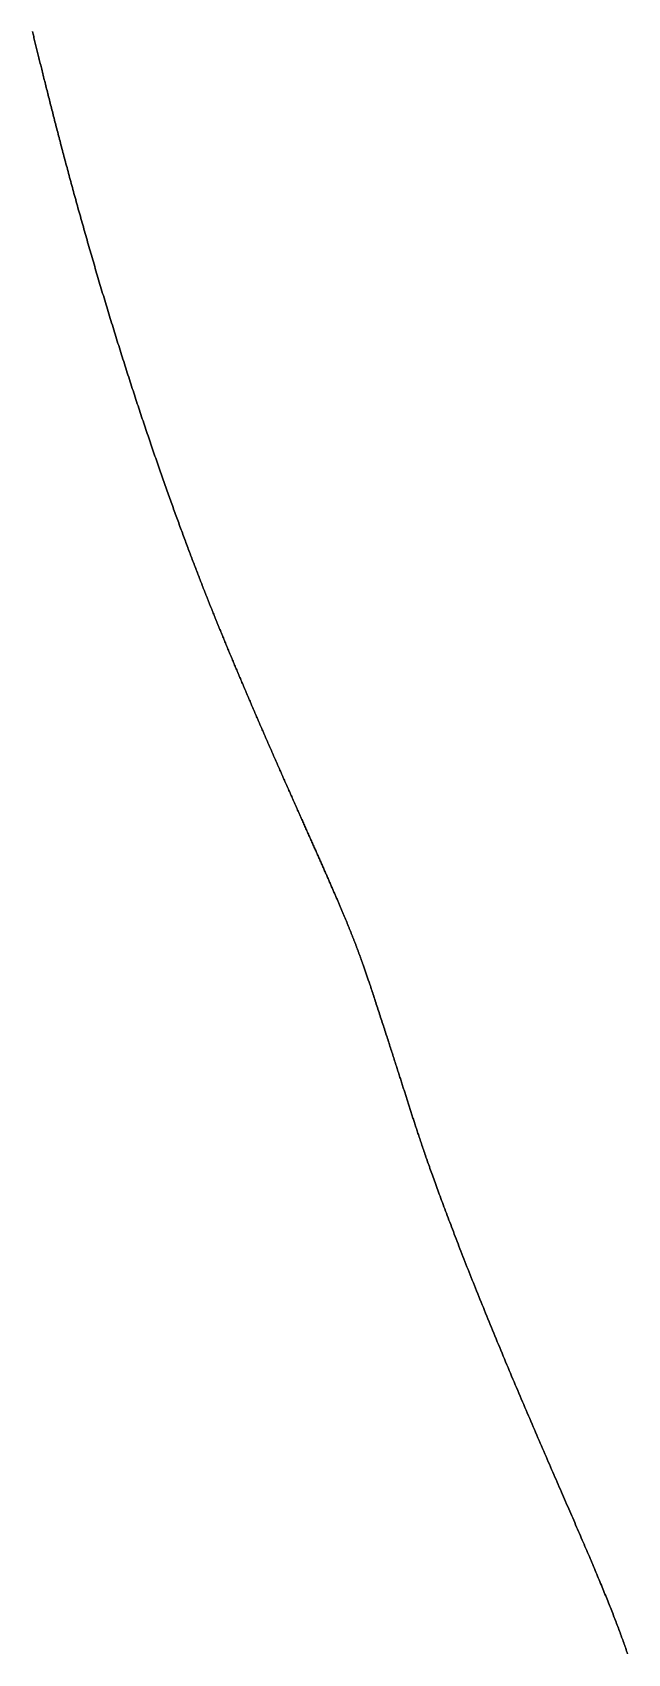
# Model space of a CAD drawing. Header units: inches. Extents: x 130170 to 284068, y 377793 to 804530.
# Drawn here: x 253742.8 to 253768.7, y 737778.6 to 737849.1 of the extents above; entities that cross this region are included whole.
import ezdxf

# ---------------------------------------------------------------- set-up
doc = ezdxf.new("R2010")
doc.units = ezdxf.units.IN
doc.header["$MEASUREMENT"] = 0
doc.layers.add('muni_il', color=7, linetype='Continuous')

msp = doc.modelspace()

# ---------------------------------------------------------------- linework, layer by layer
at = {"layer": 'muni_il'}
for points in [[(253742.824, 737849.151), (253742.837, 737849.096), (253742.851, 737849.041), (253742.865, 737848.986), (253742.878, 737848.93), (253742.892, 737848.874), (253742.906, 737848.818), (253742.92, 737848.761), (253742.934, 737848.705), (253742.948, 737848.648), (253742.962, 737848.591), (253742.976, 737848.533), (253742.99, 737848.475), (253743.004, 737848.417), (253743.019, 737848.358), (253743.033, 737848.299), (253743.048, 737848.24), (253743.062, 737848.181), (253743.077, 737848.121), (253743.092, 737848.061), (253743.107, 737848.001), (253743.122, 737847.94), (253743.137, 737847.879), (253743.152, 737847.818), (253743.167, 737847.756), (253743.183, 737847.694), (253743.198, 737847.631), (253743.214, 737847.569), (253743.229, 737847.506), (253743.245, 737847.442), (253743.261, 737847.379), (253743.276, 737847.315), (253743.293, 737847.25), (253743.309, 737847.185), (253743.325, 737847.12), (253743.341, 737847.055), (253743.357, 737846.989), (253743.374, 737846.923), (253743.391, 737846.857), (253743.407, 737846.79), (253743.424, 737846.722), (253743.441, 737846.655), (253743.458, 737846.587), (253743.475, 737846.519), (253743.492, 737846.45), (253743.51, 737846.381), (253743.527, 737846.311), (253743.545, 737846.242), (253743.562, 737846.172), (253743.58, 737846.101), (253743.598, 737846.03), (253743.616, 737845.959), (253743.634, 737845.887), (253743.653, 737845.815), (253743.671, 737845.743), (253743.69, 737845.67), (253743.708, 737845.597), (253743.727, 737845.524), (253743.746, 737845.45), (253743.765, 737845.376), (253743.784, 737845.301), (253743.803, 737845.226), (253743.823, 737845.151), (253743.842, 737845.075), (253743.862, 737844.999), (253743.882, 737844.922), (253743.902, 737844.846), (253743.922, 737844.768), (253743.942, 737844.691), (253743.962, 737844.613), (253743.982, 737844.535), (253744.003, 737844.456), (253744.024, 737844.377), (253744.044, 737844.297), (253744.065, 737844.217), (253744.086, 737844.137), (253744.107, 737844.057), (253744.129, 737843.976), (253744.15, 737843.895), (253744.172, 737843.813), (253744.194, 737843.731), (253744.215, 737843.649), (253744.237, 737843.566), (253744.259, 737843.483), (253744.282, 737843.399), (253744.304, 737843.316), (253744.327, 737843.231), (253744.349, 737843.147), (253744.372, 737843.062), (253744.395, 737842.977), (253744.418, 737842.891), (253744.441, 737842.805), (253744.464, 737842.719), (253744.488, 737842.633), (253744.511, 737842.546), (253744.535, 737842.459), (253744.559, 737842.371), (253744.583, 737842.283), (253744.607, 737842.195), (253744.631, 737842.107), (253744.656, 737842.018), (253744.68, 737841.929), (253744.705, 737841.839), (253744.73, 737841.749), (253744.754, 737841.659), (253744.78, 737841.569), (253744.805, 737841.478), (253744.83, 737841.387), (253744.855, 737841.296), (253744.881, 737841.205), (253744.907, 737841.113), (253744.932, 737841.021), (253744.958, 737840.929), (253744.984, 737840.836), (253745.011, 737840.743), (253745.037, 737840.65), (253745.063, 737840.557), (253745.09, 737840.463), (253745.116, 737840.369), (253745.143, 737840.275), (253745.17, 737840.181), (253745.197, 737840.086), (253745.224, 737839.991), (253745.251, 737839.897), (253745.279, 737839.801), (253745.306, 737839.706), (253745.334, 737839.61), (253745.362, 737839.514), (253745.389, 737839.419), (253745.417, 737839.322), (253745.445, 737839.226), (253745.473, 737839.129), (253745.502, 737839.033), (253745.53, 737838.936), (253745.558, 737838.839), (253745.587, 737838.741), (253745.616, 737838.644), (253745.644, 737838.547), (253745.673, 737838.449), (253745.702, 737838.351), (253745.731, 737838.253), (253745.76, 737838.155), (253745.789, 737838.057), (253745.819, 737837.959), (253745.848, 737837.861), (253745.877, 737837.762), (253745.907, 737837.664), (253745.937, 737837.565), (253745.966, 737837.466), (253745.996, 737837.368), (253746.026, 737837.269), (253746.056, 737837.17), (253746.086, 737837.071), (253746.116, 737836.972), (253746.146, 737836.873), (253746.176, 737836.774), (253746.207, 737836.675), (253746.237, 737836.576), (253746.267, 737836.477), (253746.298, 737836.378), (253746.328, 737836.279), (253746.359, 737836.18), (253746.389, 737836.081), (253746.42, 737835.982), (253746.451, 737835.883), (253746.482, 737835.785), (253746.512, 737835.686), (253746.543, 737835.587), (253746.574, 737835.488), (253746.605, 737835.389), (253746.636, 737835.291), (253746.667, 737835.192), (253746.698, 737835.094), (253746.729, 737834.996), (253746.76, 737834.897), (253746.791, 737834.799), (253746.822, 737834.701), (253746.854, 737834.603), (253746.885, 737834.505), (253746.916, 737834.408), (253746.947, 737834.31), (253746.978, 737834.213), (253747.01, 737834.116), (253747.041, 737834.019), (253747.072, 737833.922), (253747.103, 737833.825), (253747.135, 737833.728), (253747.166, 737833.632), (253747.197, 737833.536), (253747.228, 737833.44), (253747.26, 737833.344), (253747.291, 737833.249), (253747.322, 737833.153), (253747.353, 737833.058), (253747.384, 737832.963), (253747.416, 737832.869), (253747.447, 737832.774), (253747.478, 737832.68), (253747.509, 737832.586), (253747.54, 737832.492), (253747.571, 737832.399), (253747.602, 737832.306), (253747.633, 737832.213), (253747.664, 737832.12), (253747.695, 737832.028), (253747.726, 737831.936), (253747.756, 737831.844), (253747.787, 737831.753), (253747.818, 737831.661), (253747.849, 737831.57), (253747.879, 737831.48), (253747.91, 737831.39), (253747.94, 737831.3), (253747.971, 737831.21), (253748.001, 737831.121), (253748.032, 737831.032), (253748.062, 737830.943), (253748.092, 737830.855), (253748.122, 737830.767), (253748.152, 737830.68), (253748.183, 737830.592), (253748.213, 737830.505), (253748.242, 737830.419), (253748.272, 737830.333), (253748.302, 737830.247), (253748.332, 737830.161), (253748.361, 737830.076), (253748.391, 737829.992), (253748.42, 737829.907), (253748.45, 737829.823), (253748.479, 737829.74), (253748.508, 737829.656), (253748.537, 737829.573), (253748.566, 737829.491), (253748.595, 737829.409), (253748.624, 737829.327), (253748.653, 737829.246), (253748.682, 737829.165), (253748.71, 737829.085), (253748.739, 737829.004), (253748.767, 737828.925), (253748.796, 737828.845), (253748.824, 737828.766), (253748.852, 737828.688), (253748.88, 737828.61), (253748.908, 737828.532), (253748.936, 737828.455), (253748.964, 737828.378), (253748.991, 737828.301), (253749.019, 737828.225), (253749.046, 737828.149), (253749.074, 737828.074), (253749.101, 737827.999), (253749.128, 737827.924), (253749.155, 737827.85), (253749.182, 737827.776), (253749.209, 737827.703), (253749.236, 737827.63), (253749.263, 737827.557), (253749.289, 737827.485), (253749.316, 737827.413), (253749.342, 737827.342), (253749.368, 737827.271), (253749.395, 737827.2), (253749.421, 737827.13), (253749.447, 737827.06), (253749.473, 737826.99), (253749.498, 737826.921), (253749.524, 737826.852), (253749.55, 737826.784), (253749.575, 737826.716), (253749.601, 737826.648), (253749.626, 737826.581), (253749.651, 737826.514), (253749.677, 737826.447), (253749.702, 737826.381), (253749.727, 737826.315), (253749.751, 737826.249), (253749.776, 737826.184), (253749.801, 737826.119), (253749.826, 737826.055), (253749.85, 737825.99), (253749.874, 737825.926), (253749.899, 737825.863), (253749.923, 737825.8), (253749.947, 737825.737), (253749.971, 737825.674), (253749.995, 737825.612), (253750.019, 737825.55), (253750.043, 737825.488), (253750.067, 737825.426), (253750.09, 737825.365), (253750.114, 737825.304), (253750.138, 737825.244), (253750.161, 737825.183), (253750.184, 737825.123), (253750.208, 737825.063), (253750.231, 737825.004), (253750.254, 737824.945), (253750.277, 737824.886), (253750.301, 737824.827), (253750.324, 737824.768), (253750.347, 737824.71), (253750.369, 737824.652), (253750.392, 737824.594), (253750.415, 737824.536), (253750.438, 737824.479), (253750.46, 737824.421), (253750.483, 737824.364), (253750.506, 737824.308), (253750.528, 737824.251), (253750.551, 737824.194), (253750.573, 737824.138), (253750.596, 737824.082), (253750.618, 737824.026), (253750.64, 737823.97), (253750.663, 737823.915), (253750.685, 737823.859), (253750.707, 737823.804), (253750.729, 737823.749), (253750.752, 737823.694), (253750.774, 737823.639), (253750.796, 737823.584), (253750.818, 737823.529), (253750.84, 737823.475), (253750.862, 737823.42), (253750.884, 737823.366), (253750.906, 737823.312), (253750.928, 737823.258), (253750.95, 737823.204), (253750.972, 737823.15), (253750.994, 737823.096), (253751.016, 737823.042), (253751.038, 737822.988), (253751.06, 737822.934), (253751.082, 737822.881), (253751.104, 737822.827), (253751.126, 737822.774), (253751.148, 737822.72), (253751.17, 737822.667), (253751.192, 737822.613), (253751.214, 737822.56), (253751.236, 737822.507), (253751.258, 737822.453), (253751.28, 737822.4), (253751.303, 737822.347), (253751.325, 737822.293), (253751.347, 737822.24), (253751.369, 737822.187), (253751.391, 737822.133), (253751.413, 737822.08), (253751.435, 737822.027), (253751.458, 737821.973), (253751.48, 737821.92), (253751.502, 737821.867), (253751.525, 737821.813), (253751.547, 737821.76), (253751.569, 737821.706), (253751.592, 737821.653), (253751.614, 737821.599), (253751.637, 737821.546), (253751.659, 737821.492), (253751.682, 737821.438), (253751.704, 737821.385), (253751.727, 737821.331), (253751.75, 737821.277), (253751.772, 737821.223), (253751.795, 737821.169), (253751.818, 737821.115), (253751.841, 737821.061), (253751.864, 737821.007), (253751.887, 737820.953), (253751.91, 737820.899), (253751.933, 737820.844), (253751.956, 737820.79), (253751.979, 737820.736), (253752.002, 737820.681), (253752.025, 737820.626), (253752.048, 737820.572), (253752.072, 737820.517), (253752.095, 737820.462), (253752.118, 737820.407), (253752.142, 737820.352), (253752.165, 737820.297), (253752.189, 737820.242), (253752.213, 737820.187), (253752.236, 737820.132), (253752.26, 737820.077), (253752.284, 737820.021), (253752.307, 737819.966), (253752.331, 737819.91), (253752.355, 737819.855), (253752.379, 737819.799), (253752.403, 737819.743), (253752.427, 737819.687), (253752.451, 737819.632), (253752.475, 737819.576), (253752.499, 737819.52), (253752.523, 737819.464), (253752.548, 737819.407), (253752.572, 737819.351), (253752.596, 737819.295), (253752.62, 737819.239), (253752.645, 737819.182), (253752.669, 737819.126), (253752.694, 737819.069), (253752.718, 737819.013), (253752.742, 737818.956), (253752.767, 737818.9), (253752.792, 737818.843), (253752.816, 737818.787), (253752.841, 737818.73), (253752.865, 737818.673), (253752.89, 737818.616), (253752.915, 737818.56), (253752.939, 737818.503), (253752.964, 737818.446), (253752.989, 737818.389), (253753.014, 737818.333), (253753.038, 737818.276), (253753.063, 737818.219), (253753.088, 737818.162), (253753.113, 737818.105), (253753.138, 737818.048), (253753.162, 737817.992), (253753.187, 737817.935), (253753.212, 737817.878), (253753.237, 737817.821), (253753.262, 737817.765), (253753.287, 737817.708), (253753.311, 737817.651), (253753.336, 737817.595), (253753.361, 737817.538), (253753.386, 737817.481), (253753.411, 737817.425), (253753.435, 737817.368), (253753.46, 737817.312), (253753.485, 737817.255), (253753.51, 737817.199), (253753.535, 737817.143), (253753.559, 737817.087), (253753.584, 737817.031), (253753.609, 737816.975), (253753.633, 737816.919), (253753.658, 737816.863), (253753.683, 737816.807), (253753.707, 737816.751), (253753.732, 737816.696), (253753.756, 737816.64), (253753.781, 737816.585), (253753.805, 737816.529), (253753.829, 737816.474), (253753.854, 737816.419), (253753.878, 737816.364), (253753.902, 737816.309), (253753.927, 737816.254), (253753.951, 737816.2), (253753.975, 737816.145), (253753.999, 737816.091), (253754.023, 737816.037), (253754.047, 737815.983), (253754.071, 737815.929), (253754.095, 737815.875), (253754.119, 737815.821), (253754.143, 737815.768), (253754.166, 737815.714), (253754.19, 737815.661), (253754.214, 737815.608), (253754.237, 737815.555), (253754.261, 737815.502), (253754.284, 737815.449), (253754.307, 737815.397), (253754.331, 737815.344), (253754.354, 737815.292), (253754.377, 737815.24), (253754.4, 737815.188), (253754.423, 737815.137), (253754.446, 737815.085), (253754.469, 737815.034), (253754.492, 737814.983), (253754.514, 737814.932), (253754.537, 737814.881), (253754.56, 737814.83), (253754.582, 737814.78), (253754.605, 737814.729), (253754.627, 737814.679), (253754.649, 737814.629), (253754.671, 737814.579), (253754.693, 737814.53), (253754.715, 737814.48), (253754.737, 737814.431), (253754.759, 737814.382), (253754.781, 737814.333), (253754.803, 737814.284), (253754.824, 737814.236), (253754.846, 737814.187), (253754.867, 737814.139), (253754.889, 737814.091), (253754.91, 737814.043), (253754.931, 737813.996), (253754.953, 737813.948), (253754.974, 737813.901), (253754.995, 737813.854), (253755.015, 737813.807), (253755.036, 737813.76), (253755.057, 737813.714), (253755.078, 737813.667), (253755.098, 737813.621), (253755.119, 737813.575), (253755.139, 737813.529), (253755.159, 737813.484), (253755.179, 737813.438), (253755.2, 737813.393), (253755.22, 737813.348), (253755.24, 737813.303), (253755.26, 737813.258), (253755.279, 737813.213), (253755.299, 737813.169), (253755.319, 737813.125), (253755.338, 737813.081), (253755.358, 737813.037), (253755.377, 737812.993), (253755.396, 737812.949), (253755.416, 737812.906), (253755.435, 737812.863), (253755.454, 737812.82), (253755.473, 737812.777), (253755.492, 737812.734), (253755.51, 737812.692), (253755.529, 737812.649), (253755.548, 737812.607), (253755.566, 737812.565), (253755.585, 737812.523), (253755.603, 737812.481), (253755.621, 737812.44), (253755.64, 737812.398), (253755.658, 737812.357), (253755.676, 737812.316), (253755.694, 737812.275), (253755.712, 737812.235), (253755.729, 737812.194), (253755.747, 737812.154), (253755.765, 737812.114), (253755.782, 737812.074), (253755.799, 737812.034), (253755.817, 737811.994), (253755.834, 737811.955), (253755.851, 737811.915), (253755.868, 737811.876), (253755.885, 737811.837), (253755.902, 737811.798), (253755.919, 737811.76), (253755.935, 737811.721), (253755.952, 737811.683), (253755.969, 737811.645), (253755.985, 737811.607), (253756.001, 737811.569), (253756.018, 737811.532), (253756.034, 737811.494), (253756.05, 737811.457), (253756.066, 737811.42), (253756.082, 737811.383), (253756.097, 737811.346), (253756.113, 737811.31), (253756.128, 737811.273), (253756.144, 737811.237), (253756.159, 737811.201), (253756.175, 737811.165), (253756.19, 737811.129), (253756.205, 737811.094), (253756.22, 737811.059), (253756.235, 737811.023), (253756.25, 737810.989), (253756.265, 737810.954), (253756.279, 737810.919), (253756.294, 737810.885), (253756.308, 737810.85), (253756.322, 737810.816), (253756.337, 737810.782), (253756.351, 737810.749), (253756.365, 737810.715), (253756.379, 737810.682), (253756.393, 737810.648), (253756.407, 737810.615), (253756.42, 737810.582), (253756.434, 737810.55), (253756.447, 737810.517), (253756.461, 737810.485), (253756.474, 737810.453), (253756.487, 737810.42), (253756.501, 737810.389), (253756.514, 737810.357), (253756.527, 737810.325), (253756.539, 737810.294), (253756.552, 737810.262), (253756.565, 737810.231), (253756.578, 737810.2), (253756.59, 737810.169), (253756.602, 737810.139), (253756.615, 737810.108), (253756.627, 737810.078), (253756.639, 737810.047), (253756.651, 737810.017), (253756.663, 737809.987), (253756.675, 737809.958), (253756.687, 737809.928), (253756.699, 737809.898), (253756.711, 737809.869), (253756.722, 737809.839), (253756.734, 737809.81), (253756.745, 737809.781), (253756.757, 737809.752), (253756.768, 737809.723), (253756.779, 737809.694), (253756.791, 737809.666), (253756.802, 737809.637), (253756.813, 737809.609), (253756.824, 737809.58), (253756.835, 737809.552), (253756.846, 737809.524), (253756.856, 737809.496), (253756.867, 737809.468), (253756.878, 737809.439), (253756.889, 737809.412), (253756.899, 737809.384), (253756.91, 737809.356), (253756.92, 737809.328), (253756.931, 737809.301), (253756.941, 737809.273), (253756.951, 737809.246), (253756.962, 737809.218), (253756.972, 737809.191), (253756.982, 737809.164), (253756.992, 737809.136), (253757.002, 737809.109), (253757.012, 737809.082), (253757.022, 737809.055), (253757.032, 737809.028), (253757.042, 737809), (253757.052, 737808.973), (253757.062, 737808.946), (253757.072, 737808.919), (253757.082, 737808.892), (253757.092, 737808.864), (253757.102, 737808.837), (253757.112, 737808.81), (253757.122, 737808.783), (253757.131, 737808.755), (253757.141, 737808.728), (253757.151, 737808.7), (253757.161, 737808.672), (253757.171, 737808.644), (253757.181, 737808.616), (253757.191, 737808.588), (253757.201, 737808.56), (253757.427, 737807.91), (253757.46, 737807.808), (253757.478, 737807.755), (253757.497, 737807.699), (253757.516, 737807.641), (253757.535, 737807.583), (253757.555, 737807.522), (253757.576, 737807.46), (253757.597, 737807.396), (253757.618, 737807.332), (253757.64, 737807.266), (253757.662, 737807.199), (253757.684, 737807.131), (253757.707, 737807.062), (253757.729, 737806.993), (253757.752, 737806.923), (253757.776, 737806.852), (253757.799, 737806.781), (253757.822, 737806.709), (253757.846, 737806.637), (253757.869, 737806.565), (253757.893, 737806.493), (253757.916, 737806.42), (253757.94, 737806.347), (253757.964, 737806.275), (253757.987, 737806.202), (253758.011, 737806.13), (253758.034, 737806.057), (253758.057, 737805.985), (253758.081, 737805.913), (253758.104, 737805.842), (253758.127, 737805.771), (253758.15, 737805.7), (253758.173, 737805.629), (253758.195, 737805.559), (253758.218, 737805.489), (253758.24, 737805.42), (253758.262, 737805.352), (253758.284, 737805.283), (253758.306, 737805.216), (253758.328, 737805.149), (253758.349, 737805.082), (253758.37, 737805.016), (253758.391, 737804.951), (253758.412, 737804.886), (253758.433, 737804.822), (253758.453, 737804.759), (253758.474, 737804.696), (253758.494, 737804.634), (253758.513, 737804.572), (253758.533, 737804.511), (253758.552, 737804.45), (253758.572, 737804.391), (253758.591, 737804.331), (253758.609, 737804.273), (253758.628, 737804.215), (253758.646, 737804.157), (253758.665, 737804.1), (253758.683, 737804.044), (253758.7, 737803.988), (253758.718, 737803.933), (253758.736, 737803.879), (253758.753, 737803.824), (253758.77, 737803.771), (253758.787, 737803.718), (253758.804, 737803.665), (253758.82, 737803.613), (253758.837, 737803.561), (253758.853, 737803.51), (253758.869, 737803.459), (253758.885, 737803.409), (253758.901, 737803.359), (253758.917, 737803.309), (253758.933, 737803.26), (253758.948, 737803.211), (253758.964, 737803.163), (253758.979, 737803.114), (253758.994, 737803.066), (253759.009, 737803.019), (253759.025, 737802.971), (253759.04, 737802.924), (253759.054, 737802.876), (253759.07, 737802.829), (253759.084, 737802.783), (253759.099, 737802.736), (253759.114, 737802.69), (253759.129, 737802.643), (253759.144, 737802.597), (253759.158, 737802.55), (253759.173, 737802.504), (253759.188, 737802.458), (253759.203, 737802.411), (253759.217, 737802.365), (253759.232, 737802.318), (253759.247, 737802.272), (253759.262, 737802.225), (253759.277, 737802.178), (253759.292, 737802.131), (253759.307, 737802.084), (253759.323, 737802.036), (253759.338, 737801.989), (253759.354, 737801.941), (253759.369, 737801.892), (253759.385, 737801.844), (253759.401, 737801.795), (253759.417, 737801.746), (253759.433, 737801.696), (253759.449, 737801.646), (253759.466, 737801.595), (253759.482, 737801.545), (253759.499, 737801.493), (253759.516, 737801.441), (253759.533, 737801.389), (253759.551, 737801.336), (253759.569, 737801.282), (253759.587, 737801.228), (253759.605, 737801.174), (253759.623, 737801.118), (253759.642, 737801.062), (253759.661, 737801.006), (253759.68, 737800.948), (253759.7, 737800.89), (253759.719, 737800.832), (253759.739, 737800.772), (253759.76, 737800.712), (253759.781, 737800.651), (253759.802, 737800.589), (253759.823, 737800.527), (253759.845, 737800.463), (253759.867, 737800.399), (253759.889, 737800.334), (253759.912, 737800.268), (253759.935, 737800.201), (253759.959, 737800.134), (253759.983, 737800.065), (253760.007, 737799.996), (253760.032, 737799.925), (253760.057, 737799.854), (253760.082, 737799.782), (253760.108, 737799.708), (253760.134, 737799.634), (253760.161, 737799.559), (253760.188, 737799.483), (253760.216, 737799.406), (253760.244, 737799.328), (253760.272, 737799.249), (253760.301, 737799.169), (253760.33, 737799.088), (253760.36, 737799.006), (253760.39, 737798.923), (253760.42, 737798.839), (253760.451, 737798.754), (253760.483, 737798.668), (253760.515, 737798.581), (253760.547, 737798.493), (253760.58, 737798.404), (253760.613, 737798.314), (253760.647, 737798.223), (253760.681, 737798.132), (253760.715, 737798.039), (253760.75, 737797.945), (253760.786, 737797.85), (253760.822, 737797.754), (253760.858, 737797.658), (253760.895, 737797.56), (253760.932, 737797.461), (253760.97, 737797.362), (253761.008, 737797.261), (253761.046, 737797.16), (253761.085, 737797.058), (253761.125, 737796.955), (253761.165, 737796.851), (253761.205, 737796.746), (253761.245, 737796.64), (253761.286, 737796.534), (253761.328, 737796.427), (253761.37, 737796.319), (253761.412, 737796.21), (253761.455, 737796.1), (253761.498, 737795.99), (253761.541, 737795.878), (253761.585, 737795.767), (253761.629, 737795.654), (253761.673, 737795.541), (253761.718, 737795.427), (253761.763, 737795.312), (253761.809, 737795.197), (253761.855, 737795.081), (253761.901, 737794.965), (253761.948, 737794.848), (253761.994, 737794.73), (253762.042, 737794.612), (253762.089, 737794.494), (253762.137, 737794.374), (253762.185, 737794.255), (253762.233, 737794.135), (253762.282, 737794.014), (253762.33, 737793.893), (253762.379, 737793.772), (253762.429, 737793.65), (253762.478, 737793.528), (253762.528, 737793.406), (253762.578, 737793.283), (253762.628, 737793.16), (253762.678, 737793.037), (253762.729, 737792.913), (253762.78, 737792.79), (253762.831, 737792.666), (253762.882, 737792.542), (253762.933, 737792.417), (253762.984, 737792.293), (253763.036, 737792.168), (253763.087, 737792.044), (253763.139, 737791.919), (253763.191, 737791.794), (253763.243, 737791.669), (253763.295, 737791.544), (253763.347, 737791.419), (253763.399, 737791.294), (253763.451, 737791.169), (253763.503, 737791.044), (253763.556, 737790.92), (253763.608, 737790.795), (253763.66, 737790.67), (253763.713, 737790.546), (253763.765, 737790.422), (253763.818, 737790.297), (253763.87, 737790.173), (253763.922, 737790.05), (253763.975, 737789.926), (253764.027, 737789.803), (253764.079, 737789.68), (253764.132, 737789.557), (253764.184, 737789.434), (253764.236, 737789.312), (253764.288, 737789.19), (253764.34, 737789.069), (253764.391, 737788.947), (253764.443, 737788.827), (253764.495, 737788.706), (253764.546, 737788.586), (253764.598, 737788.466), (253764.649, 737788.347), (253764.7, 737788.228), (253764.751, 737788.109), (253764.802, 737787.991), (253764.853, 737787.874), (253764.903, 737787.756), (253764.953, 737787.64), (253765.003, 737787.524), (253765.054, 737787.408), (253765.103, 737787.293), (253765.153, 737787.178), (253765.202, 737787.064), (253765.251, 737786.951), (253765.3, 737786.837), (253765.349, 737786.725), (253765.398, 737786.613), (253765.446, 737786.502), (253765.494, 737786.391), (253765.542, 737786.281), (253765.589, 737786.171), (253765.637, 737786.062), (253765.684, 737785.954), (253765.731, 737785.846), (253765.777, 737785.739), (253765.824, 737785.632), (253765.87, 737785.526), (253765.915, 737785.421), (253765.961, 737785.316), (253766.006, 737785.212), (253766.051, 737785.109), (253766.096, 737785.006), (253766.14, 737784.904), (253766.184, 737784.802), (253766.228, 737784.702), (253766.271, 737784.601), (253766.314, 737784.502), (253766.357, 737784.403), (253766.4, 737784.305), (253766.442, 737784.207), (253766.484, 737784.11), (253766.526, 737784.014), (253766.567, 737783.918), (253766.608, 737783.823), (253766.648, 737783.729), (253766.689, 737783.635), (253766.729, 737783.542), (253766.769, 737783.45), (253766.808, 737783.358), (253766.847, 737783.267), (253766.886, 737783.177), (253766.924, 737783.087), (253766.962, 737782.998), (253767, 737782.909), (253767.038, 737782.821), (253767.075, 737782.734), (253767.112, 737782.647), (253767.148, 737782.561), (253767.184, 737782.476), (253767.22, 737782.391), (253767.255, 737782.307), (253767.291, 737782.223), (253767.326, 737782.14), (253767.36, 737782.058), (253767.394, 737781.976), (253767.428, 737781.895), (253767.462, 737781.815), (253767.495, 737781.735), (253767.528, 737781.655), (253767.56, 737781.576), (253767.593, 737781.498), (253767.624, 737781.421), (253767.656, 737781.343), (253767.687, 737781.267), (253767.718, 737781.191), (253767.749, 737781.115), (253767.78, 737781.04), (253767.81, 737780.966), (253767.839, 737780.892), (253767.869, 737780.819), (253767.898, 737780.746), (253767.927, 737780.674), (253767.955, 737780.602), (253767.983, 737780.531), (253768.011, 737780.46), (253768.039, 737780.389), (253768.066, 737780.32), (253768.093, 737780.25), (253768.12, 737780.181), (253768.147, 737780.113), (253768.173, 737780.045), (253768.199, 737779.978), (253768.224, 737779.91), (253768.249, 737779.844), (253768.274, 737779.778), (253768.299, 737779.712), (253768.324, 737779.647), (253768.348, 737779.582), (253768.372, 737779.517), (253768.395, 737779.453), (253768.419, 737779.39), (253768.442, 737779.326), (253768.465, 737779.263), (253768.487, 737779.201), (253768.51, 737779.139), (253768.532, 737779.077), (253768.554, 737779.016), (253768.575, 737778.955), (253768.596, 737778.894), (253768.617, 737778.834), (253768.638, 737778.774), (253768.659, 737778.714), (253768.679, 737778.655), (253768.699, 737778.596)], [(253768.699, 737778.596), (253768.679, 737778.655), (253768.659, 737778.714), (253768.638, 737778.774), (253768.617, 737778.834), (253768.596, 737778.894), (253768.575, 737778.955), (253768.554, 737779.016), (253768.532, 737779.077), (253768.51, 737779.139), (253768.487, 737779.201), (253768.465, 737779.263), (253768.442, 737779.326), (253768.419, 737779.39), (253768.395, 737779.453), (253768.372, 737779.517), (253768.348, 737779.582), (253768.324, 737779.647), (253768.299, 737779.712), (253768.274, 737779.778), (253768.249, 737779.844), (253768.224, 737779.91), (253768.199, 737779.978), (253768.173, 737780.045), (253768.147, 737780.113), (253768.12, 737780.181), (253768.093, 737780.25), (253768.066, 737780.32), (253768.039, 737780.389), (253768.011, 737780.46), (253767.983, 737780.531), (253767.955, 737780.602), (253767.927, 737780.674), (253767.898, 737780.746), (253767.869, 737780.819), (253767.839, 737780.892), (253767.81, 737780.966), (253767.78, 737781.04), (253767.749, 737781.115), (253767.718, 737781.191), (253767.687, 737781.267), (253767.656, 737781.343), (253767.624, 737781.421), (253767.593, 737781.498), (253767.56, 737781.576), (253767.528, 737781.655), (253767.495, 737781.735), (253767.462, 737781.815), (253767.428, 737781.895), (253767.394, 737781.976), (253767.36, 737782.058), (253767.326, 737782.14), (253767.291, 737782.223), (253767.255, 737782.307), (253767.22, 737782.391), (253767.184, 737782.476), (253767.148, 737782.561), (253767.112, 737782.647), (253767.075, 737782.734), (253767.038, 737782.821), (253767, 737782.909), (253766.962, 737782.998), (253766.924, 737783.087), (253766.886, 737783.177), (253766.847, 737783.267), (253766.808, 737783.358), (253766.769, 737783.45), (253766.729, 737783.542), (253766.689, 737783.635), (253766.648, 737783.729), (253766.608, 737783.823), (253766.567, 737783.918), (253766.526, 737784.014), (253766.484, 737784.11), (253766.442, 737784.207), (253766.4, 737784.305), (253766.357, 737784.403), (253766.314, 737784.502), (253766.271, 737784.601), (253766.228, 737784.702), (253766.184, 737784.802), (253766.14, 737784.904), (253766.096, 737785.006), (253766.051, 737785.109), (253766.006, 737785.212), (253765.961, 737785.316), (253765.915, 737785.421), (253765.87, 737785.526), (253765.824, 737785.632), (253765.777, 737785.739), (253765.731, 737785.846), (253765.684, 737785.954), (253765.637, 737786.062), (253765.589, 737786.171), (253765.542, 737786.281), (253765.494, 737786.391), (253765.446, 737786.502), (253765.398, 737786.613), (253765.349, 737786.725), (253765.3, 737786.837), (253765.251, 737786.951), (253765.202, 737787.064), (253765.153, 737787.178), (253765.103, 737787.293), (253765.054, 737787.408), (253765.003, 737787.524), (253764.953, 737787.64), (253764.903, 737787.756), (253764.853, 737787.874), (253764.802, 737787.991), (253764.751, 737788.109), (253764.7, 737788.228), (253764.649, 737788.347), (253764.598, 737788.466), (253764.546, 737788.586), (253764.495, 737788.706), (253764.443, 737788.827), (253764.391, 737788.947), (253764.34, 737789.069), (253764.288, 737789.19), (253764.236, 737789.312), (253764.184, 737789.434), (253764.132, 737789.557), (253764.079, 737789.68), (253764.027, 737789.803), (253763.975, 737789.926), (253763.922, 737790.05), (253763.87, 737790.173), (253763.818, 737790.297), (253763.765, 737790.422), (253763.713, 737790.546), (253763.66, 737790.67), (253763.608, 737790.795), (253763.556, 737790.92), (253763.503, 737791.044), (253763.451, 737791.169), (253763.399, 737791.294), (253763.347, 737791.419), (253763.295, 737791.544), (253763.243, 737791.669), (253763.191, 737791.794), (253763.139, 737791.919), (253763.087, 737792.044), (253763.036, 737792.168), (253762.984, 737792.293), (253762.933, 737792.417), (253762.882, 737792.542), (253762.831, 737792.666), (253762.78, 737792.79), (253762.729, 737792.913), (253762.678, 737793.037), (253762.628, 737793.16), (253762.578, 737793.283), (253762.528, 737793.406), (253762.478, 737793.528), (253762.429, 737793.65), (253762.379, 737793.772), (253762.33, 737793.893), (253762.282, 737794.014), (253762.233, 737794.135), (253762.185, 737794.255), (253762.137, 737794.374), (253762.089, 737794.494), (253762.042, 737794.612), (253761.994, 737794.73), (253761.948, 737794.848), (253761.901, 737794.965), (253761.855, 737795.081), (253761.809, 737795.197), (253761.763, 737795.312), (253761.718, 737795.427), (253761.673, 737795.541), (253761.629, 737795.654), (253761.585, 737795.767), (253761.541, 737795.878), (253761.498, 737795.99), (253761.455, 737796.1), (253761.412, 737796.21), (253761.37, 737796.319), (253761.328, 737796.427), (253761.286, 737796.534), (253761.245, 737796.64), (253761.205, 737796.746), (253761.165, 737796.851), (253761.125, 737796.955), (253761.085, 737797.058), (253761.046, 737797.16), (253761.008, 737797.261), (253760.97, 737797.362), (253760.932, 737797.461), (253760.895, 737797.56), (253760.858, 737797.658), (253760.822, 737797.754), (253760.786, 737797.85), (253760.75, 737797.945), (253760.715, 737798.039), (253760.681, 737798.132), (253760.647, 737798.223), (253760.613, 737798.314), (253760.58, 737798.404), (253760.547, 737798.493), (253760.515, 737798.581), (253760.483, 737798.668), (253760.451, 737798.754), (253760.42, 737798.839), (253760.39, 737798.923), (253760.36, 737799.006), (253760.33, 737799.088), (253760.301, 737799.169), (253760.272, 737799.249), (253760.244, 737799.328), (253760.216, 737799.406), (253760.188, 737799.483), (253760.161, 737799.559), (253760.134, 737799.634), (253760.108, 737799.708), (253760.082, 737799.782), (253760.057, 737799.854), (253760.032, 737799.925), (253760.007, 737799.996), (253759.983, 737800.065), (253759.959, 737800.134), (253759.935, 737800.201), (253759.912, 737800.268), (253759.889, 737800.334), (253759.867, 737800.399), (253759.845, 737800.463), (253759.823, 737800.527), (253759.802, 737800.589), (253759.781, 737800.651), (253759.76, 737800.712), (253759.739, 737800.772), (253759.719, 737800.832), (253759.7, 737800.89), (253759.68, 737800.948), (253759.661, 737801.006), (253759.642, 737801.062), (253759.623, 737801.118), (253759.605, 737801.174), (253759.587, 737801.228), (253759.569, 737801.282), (253759.551, 737801.336), (253759.533, 737801.389), (253759.516, 737801.441), (253759.499, 737801.493), (253759.482, 737801.545), (253759.466, 737801.595), (253759.449, 737801.646), (253759.433, 737801.696), (253759.417, 737801.746), (253759.401, 737801.795), (253759.385, 737801.844), (253759.369, 737801.892), (253759.354, 737801.941), (253759.338, 737801.989), (253759.323, 737802.036), (253759.307, 737802.084), (253759.292, 737802.131), (253759.277, 737802.178), (253759.262, 737802.225), (253759.247, 737802.272), (253759.232, 737802.318), (253759.217, 737802.365), (253759.203, 737802.411), (253759.188, 737802.458), (253759.173, 737802.504), (253759.158, 737802.55), (253759.144, 737802.597), (253759.129, 737802.643), (253759.114, 737802.69), (253759.099, 737802.736), (253759.084, 737802.783), (253759.07, 737802.829), (253759.054, 737802.876), (253759.04, 737802.924), (253759.025, 737802.971), (253759.009, 737803.019), (253758.994, 737803.066), (253758.979, 737803.114), (253758.964, 737803.163), (253758.948, 737803.211), (253758.933, 737803.26), (253758.917, 737803.309), (253758.901, 737803.359), (253758.885, 737803.409), (253758.869, 737803.459), (253758.853, 737803.51), (253758.837, 737803.561), (253758.82, 737803.613), (253758.804, 737803.665), (253758.787, 737803.718), (253758.77, 737803.771), (253758.753, 737803.824), (253758.736, 737803.879), (253758.718, 737803.933), (253758.7, 737803.988), (253758.683, 737804.044), (253758.665, 737804.1), (253758.646, 737804.157), (253758.628, 737804.215), (253758.609, 737804.273), (253758.591, 737804.331), (253758.572, 737804.391), (253758.552, 737804.45), (253758.533, 737804.511), (253758.513, 737804.572), (253758.494, 737804.634), (253758.474, 737804.696), (253758.453, 737804.759), (253758.433, 737804.822), (253758.412, 737804.886), (253758.391, 737804.951), (253758.37, 737805.016), (253758.349, 737805.082), (253758.328, 737805.149), (253758.306, 737805.216), (253758.284, 737805.283), (253758.262, 737805.352), (253758.24, 737805.42), (253758.218, 737805.489), (253758.195, 737805.559), (253758.173, 737805.629), (253758.15, 737805.7), (253758.127, 737805.771), (253758.104, 737805.842), (253758.081, 737805.913), (253758.057, 737805.985), (253758.034, 737806.057), (253758.011, 737806.13), (253757.987, 737806.202), (253757.964, 737806.275), (253757.94, 737806.347), (253757.916, 737806.42), (253757.893, 737806.493), (253757.869, 737806.565), (253757.846, 737806.637), (253757.822, 737806.709), (253757.799, 737806.781), (253757.776, 737806.852), (253757.752, 737806.923), (253757.729, 737806.993), (253757.707, 737807.062), (253757.684, 737807.131), (253757.662, 737807.199), (253757.64, 737807.266), (253757.618, 737807.332), (253757.597, 737807.396), (253757.576, 737807.46), (253757.555, 737807.522), (253757.535, 737807.583), (253757.516, 737807.641), (253757.497, 737807.699), (253757.478, 737807.755), (253757.46, 737807.808), (253757.427, 737807.91), (253757.201, 737808.56), (253757.191, 737808.588), (253757.181, 737808.616), (253757.171, 737808.644), (253757.161, 737808.672), (253757.151, 737808.7), (253757.141, 737808.728), (253757.131, 737808.755), (253757.122, 737808.783), (253757.112, 737808.81), (253757.102, 737808.837), (253757.092, 737808.864), (253757.082, 737808.892), (253757.072, 737808.919), (253757.062, 737808.946), (253757.052, 737808.973), (253757.042, 737809), (253757.032, 737809.028), (253757.022, 737809.055), (253757.012, 737809.082), (253757.002, 737809.109), (253756.992, 737809.136), (253756.982, 737809.164), (253756.972, 737809.191), (253756.962, 737809.218), (253756.951, 737809.246), (253756.941, 737809.273), (253756.931, 737809.301), (253756.92, 737809.328), (253756.91, 737809.356), (253756.899, 737809.384), (253756.889, 737809.412), (253756.878, 737809.439), (253756.867, 737809.468), (253756.856, 737809.496), (253756.846, 737809.524), (253756.835, 737809.552), (253756.824, 737809.58), (253756.813, 737809.609), (253756.802, 737809.637), (253756.791, 737809.666), (253756.779, 737809.694), (253756.768, 737809.723), (253756.757, 737809.752), (253756.745, 737809.781), (253756.734, 737809.81), (253756.722, 737809.839), (253756.711, 737809.869), (253756.699, 737809.898), (253756.687, 737809.928), (253756.675, 737809.958), (253756.663, 737809.987), (253756.651, 737810.017), (253756.639, 737810.047), (253756.627, 737810.078), (253756.615, 737810.108), (253756.602, 737810.139), (253756.59, 737810.169), (253756.578, 737810.2), (253756.565, 737810.231), (253756.552, 737810.262), (253756.539, 737810.294), (253756.527, 737810.325), (253756.514, 737810.357), (253756.501, 737810.389), (253756.487, 737810.42), (253756.474, 737810.453), (253756.461, 737810.485), (253756.447, 737810.517), (253756.434, 737810.55), (253756.42, 737810.582), (253756.407, 737810.615), (253756.393, 737810.648), (253756.379, 737810.682), (253756.365, 737810.715), (253756.351, 737810.749), (253756.337, 737810.782), (253756.322, 737810.816), (253756.308, 737810.85), (253756.294, 737810.885), (253756.279, 737810.919), (253756.265, 737810.954), (253756.25, 737810.989), (253756.235, 737811.023), (253756.22, 737811.059), (253756.205, 737811.094), (253756.19, 737811.129), (253756.175, 737811.165), (253756.159, 737811.201), (253756.144, 737811.237), (253756.128, 737811.273), (253756.113, 737811.31), (253756.097, 737811.346), (253756.082, 737811.383), (253756.066, 737811.42), (253756.05, 737811.457), (253756.034, 737811.494), (253756.018, 737811.532), (253756.001, 737811.569), (253755.985, 737811.607), (253755.969, 737811.645), (253755.952, 737811.683), (253755.935, 737811.721), (253755.919, 737811.76), (253755.902, 737811.798), (253755.885, 737811.837), (253755.868, 737811.876), (253755.851, 737811.915), (253755.834, 737811.955), (253755.817, 737811.994), (253755.799, 737812.034), (253755.782, 737812.074), (253755.765, 737812.114), (253755.747, 737812.154), (253755.729, 737812.194), (253755.712, 737812.235), (253755.694, 737812.275), (253755.676, 737812.316), (253755.658, 737812.357), (253755.64, 737812.398), (253755.621, 737812.44), (253755.603, 737812.481), (253755.585, 737812.523), (253755.566, 737812.565), (253755.548, 737812.607), (253755.529, 737812.649), (253755.51, 737812.692), (253755.492, 737812.734), (253755.473, 737812.777), (253755.454, 737812.82), (253755.435, 737812.863), (253755.416, 737812.906), (253755.396, 737812.949), (253755.377, 737812.993), (253755.358, 737813.037), (253755.338, 737813.081), (253755.319, 737813.125), (253755.299, 737813.169), (253755.279, 737813.213), (253755.26, 737813.258), (253755.24, 737813.303), (253755.22, 737813.348), (253755.2, 737813.393), (253755.179, 737813.438), (253755.159, 737813.484), (253755.139, 737813.529), (253755.119, 737813.575), (253755.098, 737813.621), (253755.078, 737813.667), (253755.057, 737813.714), (253755.036, 737813.76), (253755.015, 737813.807), (253754.995, 737813.854), (253754.974, 737813.901), (253754.953, 737813.948), (253754.931, 737813.996), (253754.91, 737814.043), (253754.889, 737814.091), (253754.867, 737814.139), (253754.846, 737814.187), (253754.824, 737814.236), (253754.803, 737814.284), (253754.781, 737814.333), (253754.759, 737814.382), (253754.737, 737814.431), (253754.715, 737814.48), (253754.693, 737814.53), (253754.671, 737814.579), (253754.649, 737814.629), (253754.627, 737814.679), (253754.605, 737814.729), (253754.582, 737814.78), (253754.56, 737814.83), (253754.537, 737814.881), (253754.514, 737814.932), (253754.492, 737814.983), (253754.469, 737815.034), (253754.446, 737815.085), (253754.423, 737815.137), (253754.4, 737815.188), (253754.377, 737815.24), (253754.354, 737815.292), (253754.331, 737815.344), (253754.307, 737815.397), (253754.284, 737815.449), (253754.261, 737815.502), (253754.237, 737815.555), (253754.214, 737815.608), (253754.19, 737815.661), (253754.166, 737815.714), (253754.143, 737815.768), (253754.119, 737815.821), (253754.095, 737815.875), (253754.071, 737815.929), (253754.047, 737815.983), (253754.023, 737816.037), (253753.999, 737816.091), (253753.975, 737816.145), (253753.951, 737816.2), (253753.927, 737816.254), (253753.902, 737816.309), (253753.878, 737816.364), (253753.854, 737816.419), (253753.829, 737816.474), (253753.805, 737816.529), (253753.781, 737816.585), (253753.756, 737816.64), (253753.732, 737816.696), (253753.707, 737816.751), (253753.683, 737816.807), (253753.658, 737816.863), (253753.633, 737816.919), (253753.609, 737816.975), (253753.584, 737817.031), (253753.559, 737817.087), (253753.535, 737817.143), (253753.51, 737817.199), (253753.485, 737817.255), (253753.46, 737817.312), (253753.435, 737817.368), (253753.411, 737817.425), (253753.386, 737817.481), (253753.361, 737817.538), (253753.336, 737817.595), (253753.311, 737817.651), (253753.287, 737817.708), (253753.262, 737817.765), (253753.237, 737817.821), (253753.212, 737817.878), (253753.187, 737817.935), (253753.162, 737817.992), (253753.138, 737818.048), (253753.113, 737818.105), (253753.088, 737818.162), (253753.063, 737818.219), (253753.038, 737818.276), (253753.014, 737818.333), (253752.989, 737818.389), (253752.964, 737818.446), (253752.939, 737818.503), (253752.915, 737818.56), (253752.89, 737818.616), (253752.865, 737818.673), (253752.841, 737818.73), (253752.816, 737818.787), (253752.792, 737818.843), (253752.767, 737818.9), (253752.742, 737818.956), (253752.718, 737819.013), (253752.694, 737819.069), (253752.669, 737819.126), (253752.645, 737819.182), (253752.62, 737819.239), (253752.596, 737819.295), (253752.572, 737819.351), (253752.548, 737819.407), (253752.523, 737819.464), (253752.499, 737819.52), (253752.475, 737819.576), (253752.451, 737819.632), (253752.427, 737819.687), (253752.403, 737819.743), (253752.379, 737819.799), (253752.355, 737819.855), (253752.331, 737819.91), (253752.307, 737819.966), (253752.284, 737820.021), (253752.26, 737820.077), (253752.236, 737820.132), (253752.213, 737820.187), (253752.189, 737820.242), (253752.165, 737820.297), (253752.142, 737820.352), (253752.118, 737820.407), (253752.095, 737820.462), (253752.072, 737820.517), (253752.048, 737820.572), (253752.025, 737820.626), (253752.002, 737820.681), (253751.979, 737820.736), (253751.956, 737820.79), (253751.933, 737820.844), (253751.91, 737820.899), (253751.887, 737820.953), (253751.864, 737821.007), (253751.841, 737821.061), (253751.818, 737821.115), (253751.795, 737821.169), (253751.772, 737821.223), (253751.75, 737821.277), (253751.727, 737821.331), (253751.704, 737821.385), (253751.682, 737821.438), (253751.659, 737821.492), (253751.637, 737821.546), (253751.614, 737821.599), (253751.592, 737821.653), (253751.569, 737821.706), (253751.547, 737821.76), (253751.525, 737821.813), (253751.502, 737821.867), (253751.48, 737821.92), (253751.458, 737821.973), (253751.435, 737822.027), (253751.413, 737822.08), (253751.391, 737822.133), (253751.369, 737822.187), (253751.347, 737822.24), (253751.325, 737822.293), (253751.303, 737822.347), (253751.28, 737822.4), (253751.258, 737822.453), (253751.236, 737822.507), (253751.214, 737822.56), (253751.192, 737822.613), (253751.17, 737822.667), (253751.148, 737822.72), (253751.126, 737822.774), (253751.104, 737822.827), (253751.082, 737822.881), (253751.06, 737822.934), (253751.038, 737822.988), (253751.016, 737823.042), (253750.994, 737823.096), (253750.972, 737823.15), (253750.95, 737823.204), (253750.928, 737823.258), (253750.906, 737823.312), (253750.884, 737823.366), (253750.862, 737823.42), (253750.84, 737823.475), (253750.818, 737823.529), (253750.796, 737823.584), (253750.774, 737823.639), (253750.752, 737823.694), (253750.729, 737823.749), (253750.707, 737823.804), (253750.685, 737823.859), (253750.663, 737823.915), (253750.64, 737823.97), (253750.618, 737824.026), (253750.596, 737824.082), (253750.573, 737824.138), (253750.551, 737824.194), (253750.528, 737824.251), (253750.506, 737824.308), (253750.483, 737824.364), (253750.46, 737824.421), (253750.438, 737824.479), (253750.415, 737824.536), (253750.392, 737824.594), (253750.369, 737824.652), (253750.347, 737824.71), (253750.324, 737824.768), (253750.301, 737824.827), (253750.277, 737824.886), (253750.254, 737824.945), (253750.231, 737825.004), (253750.208, 737825.063), (253750.184, 737825.123), (253750.161, 737825.183), (253750.138, 737825.244), (253750.114, 737825.304), (253750.09, 737825.365), (253750.067, 737825.426), (253750.043, 737825.488), (253750.019, 737825.55), (253749.995, 737825.612), (253749.971, 737825.674), (253749.947, 737825.737), (253749.923, 737825.8), (253749.899, 737825.863), (253749.874, 737825.926), (253749.85, 737825.99), (253749.826, 737826.055), (253749.801, 737826.119), (253749.776, 737826.184), (253749.751, 737826.249), (253749.727, 737826.315), (253749.702, 737826.381), (253749.677, 737826.447), (253749.651, 737826.514), (253749.626, 737826.581), (253749.601, 737826.648), (253749.575, 737826.716), (253749.55, 737826.784), (253749.524, 737826.852), (253749.498, 737826.921), (253749.473, 737826.99), (253749.447, 737827.06), (253749.421, 737827.13), (253749.395, 737827.2), (253749.368, 737827.271), (253749.342, 737827.342), (253749.316, 737827.413), (253749.289, 737827.485), (253749.263, 737827.557), (253749.236, 737827.63), (253749.209, 737827.703), (253749.182, 737827.776), (253749.155, 737827.85), (253749.128, 737827.924), (253749.101, 737827.999), (253749.074, 737828.074), (253749.046, 737828.149), (253749.019, 737828.225), (253748.991, 737828.301), (253748.964, 737828.378), (253748.936, 737828.455), (253748.908, 737828.532), (253748.88, 737828.61), (253748.852, 737828.688), (253748.824, 737828.766), (253748.796, 737828.845), (253748.767, 737828.925), (253748.739, 737829.004), (253748.71, 737829.085), (253748.682, 737829.165), (253748.653, 737829.246), (253748.624, 737829.327), (253748.595, 737829.409), (253748.566, 737829.491), (253748.537, 737829.573), (253748.508, 737829.656), (253748.479, 737829.74), (253748.45, 737829.823), (253748.42, 737829.907), (253748.391, 737829.992), (253748.361, 737830.076), (253748.332, 737830.161), (253748.302, 737830.247), (253748.272, 737830.333), (253748.242, 737830.419), (253748.213, 737830.505), (253748.183, 737830.592), (253748.152, 737830.68), (253748.122, 737830.767), (253748.092, 737830.855), (253748.062, 737830.943), (253748.032, 737831.032), (253748.001, 737831.121), (253747.971, 737831.21), (253747.94, 737831.3), (253747.91, 737831.39), (253747.879, 737831.48), (253747.849, 737831.57), (253747.818, 737831.661), (253747.787, 737831.753), (253747.756, 737831.844), (253747.726, 737831.936), (253747.695, 737832.028), (253747.664, 737832.12), (253747.633, 737832.213), (253747.602, 737832.306), (253747.571, 737832.399), (253747.54, 737832.492), (253747.509, 737832.586), (253747.478, 737832.68), (253747.447, 737832.774), (253747.416, 737832.869), (253747.384, 737832.963), (253747.353, 737833.058), (253747.322, 737833.153), (253747.291, 737833.249), (253747.26, 737833.344), (253747.228, 737833.44), (253747.197, 737833.536), (253747.166, 737833.632), (253747.135, 737833.728), (253747.103, 737833.825), (253747.072, 737833.922), (253747.041, 737834.019), (253747.01, 737834.116), (253746.978, 737834.213), (253746.947, 737834.31), (253746.916, 737834.408), (253746.885, 737834.505), (253746.854, 737834.603), (253746.822, 737834.701), (253746.791, 737834.799), (253746.76, 737834.897), (253746.729, 737834.996), (253746.698, 737835.094), (253746.667, 737835.192), (253746.636, 737835.291), (253746.605, 737835.389), (253746.574, 737835.488), (253746.543, 737835.587), (253746.512, 737835.686), (253746.482, 737835.785), (253746.451, 737835.883), (253746.42, 737835.982), (253746.389, 737836.081), (253746.359, 737836.18), (253746.328, 737836.279), (253746.298, 737836.378), (253746.267, 737836.477), (253746.237, 737836.576), (253746.207, 737836.675), (253746.176, 737836.774), (253746.146, 737836.873), (253746.116, 737836.972), (253746.086, 737837.071), (253746.056, 737837.17), (253746.026, 737837.269), (253745.996, 737837.368), (253745.966, 737837.466), (253745.937, 737837.565), (253745.907, 737837.664), (253745.877, 737837.762), (253745.848, 737837.861), (253745.819, 737837.959), (253745.789, 737838.057), (253745.76, 737838.155), (253745.731, 737838.253), (253745.702, 737838.351), (253745.673, 737838.449), (253745.644, 737838.547), (253745.616, 737838.644), (253745.587, 737838.741), (253745.558, 737838.839), (253745.53, 737838.936), (253745.502, 737839.033), (253745.473, 737839.129), (253745.445, 737839.226), (253745.417, 737839.322), (253745.389, 737839.419), (253745.362, 737839.514), (253745.334, 737839.61), (253745.306, 737839.706), (253745.279, 737839.801), (253745.251, 737839.897), (253745.224, 737839.991), (253745.197, 737840.086), (253745.17, 737840.181), (253745.143, 737840.275), (253745.116, 737840.369), (253745.09, 737840.463), (253745.063, 737840.557), (253745.037, 737840.65), (253745.011, 737840.743), (253744.984, 737840.836), (253744.958, 737840.929), (253744.932, 737841.021), (253744.907, 737841.113), (253744.881, 737841.205), (253744.855, 737841.296), (253744.83, 737841.387), (253744.805, 737841.478), (253744.78, 737841.569), (253744.754, 737841.659), (253744.73, 737841.749), (253744.705, 737841.839), (253744.68, 737841.929), (253744.656, 737842.018), (253744.631, 737842.107), (253744.607, 737842.195), (253744.583, 737842.283), (253744.559, 737842.371), (253744.535, 737842.459), (253744.511, 737842.546), (253744.488, 737842.633), (253744.464, 737842.719), (253744.441, 737842.805), (253744.418, 737842.891), (253744.395, 737842.977), (253744.372, 737843.062), (253744.349, 737843.147), (253744.327, 737843.231), (253744.304, 737843.316), (253744.282, 737843.399), (253744.259, 737843.483), (253744.237, 737843.566), (253744.215, 737843.649), (253744.194, 737843.731), (253744.172, 737843.813), (253744.15, 737843.895), (253744.129, 737843.976), (253744.107, 737844.057), (253744.086, 737844.137), (253744.065, 737844.217), (253744.044, 737844.297), (253744.024, 737844.377), (253744.003, 737844.456), (253743.982, 737844.535), (253743.962, 737844.613), (253743.942, 737844.691), (253743.922, 737844.768), (253743.902, 737844.846), (253743.882, 737844.922), (253743.862, 737844.999), (253743.842, 737845.075), (253743.823, 737845.151), (253743.803, 737845.226), (253743.784, 737845.301), (253743.765, 737845.376), (253743.746, 737845.45), (253743.727, 737845.524), (253743.708, 737845.597), (253743.69, 737845.67), (253743.671, 737845.743), (253743.653, 737845.815), (253743.634, 737845.887), (253743.616, 737845.959), (253743.598, 737846.03), (253743.58, 737846.101), (253743.562, 737846.172), (253743.545, 737846.242), (253743.527, 737846.311), (253743.51, 737846.381), (253743.492, 737846.45), (253743.475, 737846.519), (253743.458, 737846.587), (253743.441, 737846.655), (253743.424, 737846.722), (253743.407, 737846.79), (253743.391, 737846.857), (253743.374, 737846.923), (253743.357, 737846.989), (253743.341, 737847.055), (253743.325, 737847.12), (253743.309, 737847.185), (253743.293, 737847.25), (253743.276, 737847.315), (253743.261, 737847.379), (253743.245, 737847.442), (253743.229, 737847.506), (253743.214, 737847.569), (253743.198, 737847.631), (253743.183, 737847.694), (253743.167, 737847.756), (253743.152, 737847.818), (253743.137, 737847.879), (253743.122, 737847.94), (253743.107, 737848.001), (253743.092, 737848.061), (253743.077, 737848.121), (253743.062, 737848.181), (253743.048, 737848.24), (253743.033, 737848.299), (253743.019, 737848.358), (253743.004, 737848.417), (253742.99, 737848.475), (253742.976, 737848.533), (253742.962, 737848.591), (253742.948, 737848.648), (253742.934, 737848.705), (253742.92, 737848.761), (253742.906, 737848.818), (253742.892, 737848.874), (253742.878, 737848.93), (253742.865, 737848.986), (253742.851, 737849.041), (253742.837, 737849.096), (253742.824, 737849.151)]]:
    msp.add_lwpolyline(points, dxfattribs=at)

doc.saveas('drawing.dxf')
